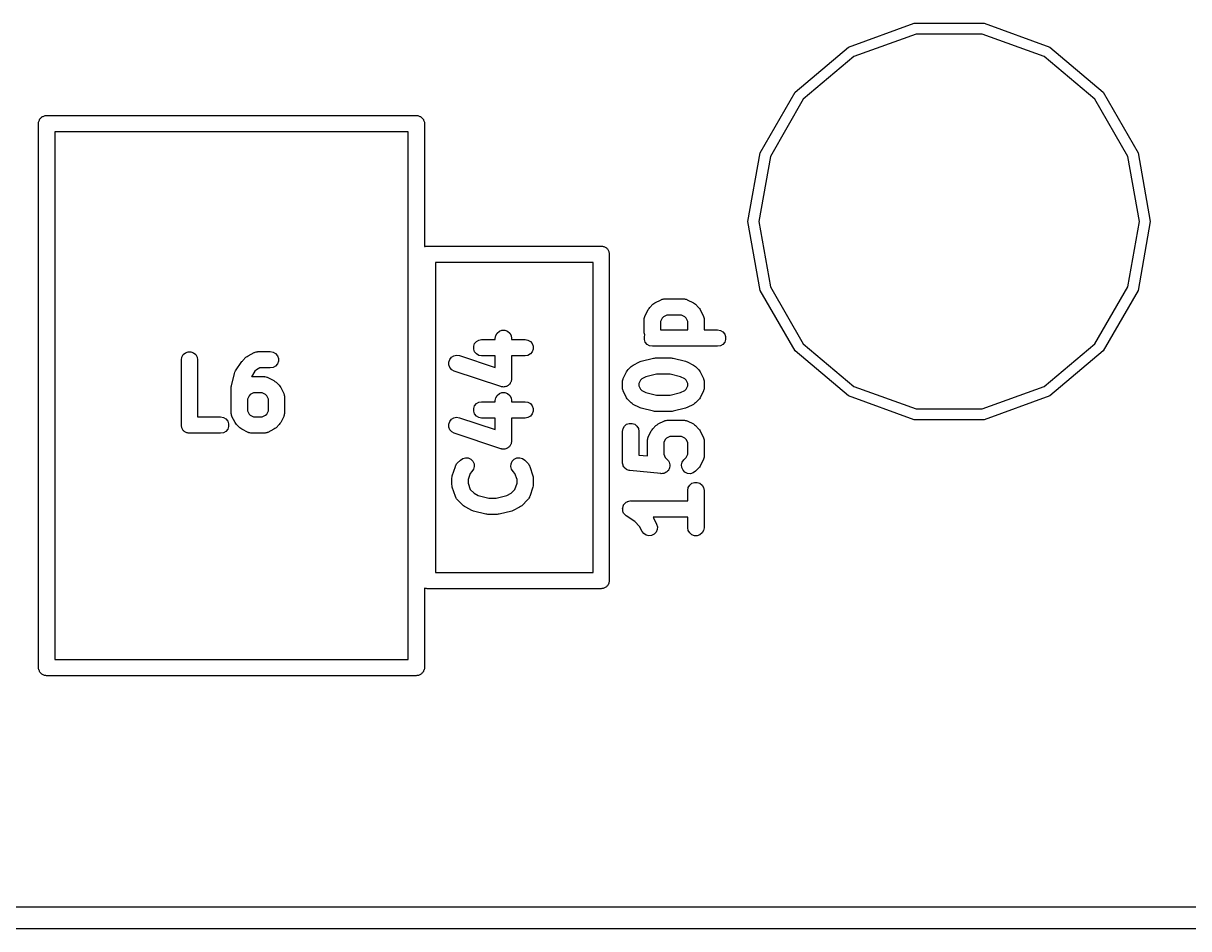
# Model space of a CAD drawing. Extents: x 10 to 287, y -200 to -10.
# Drawn here: x 189.89 to 200.6, y -112.1 to -103.78 of the extents above; entities that cross this region are included whole.
import ezdxf

# ---------------------------------------------------------------- set-up
doc = ezdxf.new("R2010")
doc.units = 0
doc.header["$MEASUREMENT"] = 0
doc.layers.add('BLACK', color=7, linetype='CONTINUOUS')

msp = doc.modelspace()

# ---------------------------------------------------------------- linework, layer by layer
at = {"layer": 'Black'}
for p, q in [((197.475, -103.998), (198.079, -103.778)), ((198.079, -103.778), (198.721, -103.778)), ((198.721, -103.778), (199.325, -103.998)), ((198.096, -103.877), (197.525, -104.084)), ((198.704, -103.877), (198.096, -103.877)), ((199.275, -104.084), (198.704, -103.877)), ((196.983, -104.411), (197.475, -103.998)), ((199.325, -103.998), (199.817, -104.411)), ((197.525, -104.084), (197.059, -104.475)), ((199.741, -104.475), (199.275, -104.084)), ((196.662, -104.967), (196.983, -104.411)), ((197.059, -104.475), (196.756, -105.001)), ((200.044, -105.001), (199.741, -104.475)), ((199.817, -104.411), (200.138, -104.967)), ((190.025, -104.7), (190.026, -104.694)), ((190.025, -109.7), (190.025, -104.7)), ((190.026, -104.687), (190.028, -104.681)), ((190.026, -104.694), (190.026, -104.687)), ((190.028, -104.681), (190.03, -104.674)), ((190.03, -104.674), (190.033, -104.669)), ((190.033, -104.669), (190.035, -104.662)), ((190.035, -104.662), (190.039, -104.657)), ((190.039, -104.657), (190.043, -104.652)), ((190.043, -104.652), (190.048, -104.648)), ((190.048, -104.648), (190.052, -104.643)), ((190.052, -104.643), (190.057, -104.639)), ((190.057, -104.639), (190.062, -104.635)), ((190.062, -104.635), (190.069, -104.633)), ((190.069, -104.633), (190.074, -104.63)), ((190.074, -104.63), (190.081, -104.628)), ((190.081, -104.628), (190.087, -104.626)), ((190.087, -104.626), (190.094, -104.626)), ((190.094, -104.626), (190.1, -104.625)), ((190.1, -104.625), (193.5, -104.625)), ((193.5, -104.625), (193.506, -104.626)), ((193.506, -104.626), (193.513, -104.626)), ((193.513, -104.626), (193.519, -104.628)), ((193.519, -104.628), (193.526, -104.63)), ((193.526, -104.63), (193.531, -104.633)), ((193.531, -104.633), (193.537, -104.635)), ((193.537, -104.635), (193.543, -104.639)), ((193.543, -104.639), (193.548, -104.643)), ((193.548, -104.643), (193.552, -104.648)), ((193.552, -104.648), (193.557, -104.652)), ((193.557, -104.652), (193.561, -104.657)), ((193.561, -104.657), (193.565, -104.662)), ((193.565, -104.662), (193.567, -104.669)), ((193.567, -104.669), (193.57, -104.674)), ((193.57, -104.674), (193.572, -104.681)), ((193.572, -104.681), (193.574, -104.687)), ((193.574, -104.687), (193.574, -104.694)), ((193.574, -104.694), (193.575, -104.7)), ((193.575, -104.7), (193.575, -105.829)), ((190.175, -104.775), (190.175, -109.625)), ((193.425, -104.775), (190.175, -104.775)), ((193.425, -109.625), (193.425, -104.775)), ((196.55, -105.6), (196.662, -104.967)), ((196.756, -105.001), (196.65, -105.6)), ((200.15, -105.6), (200.044, -105.001)), ((200.138, -104.967), (200.25, -105.6)), ((196.662, -106.233), (196.55, -105.6)), ((196.65, -105.6), (196.756, -106.199)), ((200.044, -106.199), (200.15, -105.6)), ((200.25, -105.6), (200.138, -106.233)), ((193.575, -105.829), (193.581, -105.828)), ((193.581, -105.828), (193.587, -105.826)), ((193.587, -105.826), (193.594, -105.826)), ((193.594, -105.826), (193.6, -105.825)), ((193.6, -105.825), (195.2, -105.825)), ((195.2, -105.825), (195.206, -105.826)), ((195.206, -105.826), (195.213, -105.826)), ((195.213, -105.826), (195.219, -105.828)), ((195.219, -105.828), (195.226, -105.83)), ((195.226, -105.83), (195.231, -105.833)), ((195.231, -105.833), (195.237, -105.835)), ((195.237, -105.835), (195.243, -105.839)), ((195.243, -105.839), (195.248, -105.843)), ((195.248, -105.843), (195.252, -105.848)), ((195.252, -105.848), (195.257, -105.852)), ((195.257, -105.852), (195.261, -105.857)), ((195.261, -105.857), (195.265, -105.862)), ((195.265, -105.862), (195.267, -105.869)), ((195.267, -105.869), (195.27, -105.874)), ((195.27, -105.874), (195.272, -105.881)), ((195.272, -105.881), (195.274, -105.887)), ((195.274, -105.887), (195.274, -105.894)), ((195.125, -105.975), (193.675, -105.975)), ((193.675, -105.975), (193.675, -108.825)), ((195.125, -108.825), (195.125, -105.975)), ((195.274, -105.894), (195.275, -105.9)), ((195.275, -105.9), (195.275, -108.9)), ((196.756, -106.199), (197.059, -106.725)), ((199.741, -106.725), (200.044, -106.199)), ((195.695, -106.347), (195.752, -106.319)), ((195.752, -106.319), (195.756, -106.317)), ((195.756, -106.317), (195.76, -106.315)), ((195.76, -106.315), (195.769, -106.314)), ((195.769, -106.314), (195.777, -106.311)), ((195.777, -106.311), (195.781, -106.311)), ((195.781, -106.311), (195.786, -106.311)), ((195.786, -106.311), (195.957, -106.311)), ((195.957, -106.311), (195.961, -106.311)), ((195.961, -106.311), (195.966, -106.311)), ((195.966, -106.311), (195.974, -106.314)), ((195.974, -106.314), (195.983, -106.315)), ((195.983, -106.315), (195.987, -106.317)), ((195.987, -106.317), (195.991, -106.319)), ((195.991, -106.319), (196.048, -106.347)), ((196.983, -106.789), (196.662, -106.233)), ((200.138, -106.233), (199.817, -106.789)), ((195.604, -106.466), (195.633, -106.409)), ((195.633, -106.409), (195.64, -106.4)), ((195.64, -106.4), (195.647, -106.39)), ((195.647, -106.39), (195.676, -106.361)), ((195.676, -106.361), (195.685, -106.354)), ((195.685, -106.354), (195.695, -106.347)), ((196.048, -106.347), (196.057, -106.354)), ((196.057, -106.354), (196.067, -106.361)), ((196.067, -106.361), (196.096, -106.39)), ((196.096, -106.39), (196.103, -106.4)), ((196.103, -106.4), (196.11, -106.409)), ((196.11, -106.409), (196.139, -106.466)), ((195.596, -106.5), (195.597, -106.496)), ((195.596, -106.614), (195.596, -106.5)), ((195.597, -106.491), (195.599, -106.483)), ((195.597, -106.496), (195.597, -106.491)), ((195.599, -106.483), (195.601, -106.474)), ((195.601, -106.474), (195.603, -106.471)), ((195.603, -106.471), (195.604, -106.466)), ((195.762, -106.487), (195.746, -106.518)), ((195.746, -106.518), (195.746, -106.596)), ((195.773, -106.476), (195.762, -106.487)), ((195.803, -106.461), (195.773, -106.476)), ((195.939, -106.461), (195.803, -106.461)), ((195.97, -106.476), (195.939, -106.461)), ((195.981, -106.487), (195.97, -106.476)), ((195.996, -106.518), (195.981, -106.487)), ((195.996, -106.596), (195.996, -106.518)), ((196.139, -106.466), (196.14, -106.471)), ((196.14, -106.471), (196.142, -106.474)), ((196.142, -106.474), (196.143, -106.483)), ((196.143, -106.483), (196.146, -106.491)), ((196.146, -106.491), (196.146, -106.496)), ((196.146, -106.496), (196.146, -106.5)), ((196.146, -106.5), (196.146, -106.596)), ((194.231, -106.649), (194.244, -106.626)), ((194.244, -106.626), (194.264, -106.609)), ((194.264, -106.609), (194.288, -106.6)), ((194.288, -106.6), (194.314, -106.6)), ((194.314, -106.6), (194.339, -106.609)), ((194.339, -106.609), (194.359, -106.626)), ((194.359, -106.626), (194.372, -106.649)), ((195.597, -106.619), (195.596, -106.614)), ((195.597, -106.623), (195.597, -106.619)), ((195.599, -106.631), (195.597, -106.623)), ((195.598, -106.658), (195.603, -106.643)), ((195.601, -106.64), (195.599, -106.631)), ((195.603, -106.643), (195.601, -106.64)), ((195.746, -106.596), (195.996, -106.596)), ((196.146, -106.596), (196.271, -106.596)), ((196.271, -106.596), (196.297, -106.601)), ((196.297, -106.601), (196.32, -106.614)), ((196.32, -106.614), (196.336, -106.634)), ((196.336, -106.634), (196.345, -106.658)), ((194.028, -106.747), (194.036, -106.722)), ((194.028, -106.773), (194.028, -106.747)), ((194.036, -106.722), (194.053, -106.703)), ((194.053, -106.703), (194.076, -106.69)), ((194.076, -106.69), (194.101, -106.685)), ((194.101, -106.685), (194.226, -106.685)), ((194.226, -106.674), (194.231, -106.649)), ((194.226, -106.685), (194.226, -106.674)), ((194.372, -106.649), (194.376, -106.674)), ((194.376, -106.674), (194.376, -106.685)), ((194.376, -106.685), (194.501, -106.685)), ((194.501, -106.685), (194.527, -106.69)), ((194.527, -106.69), (194.55, -106.703)), ((194.55, -106.703), (194.566, -106.722)), ((194.566, -106.722), (194.575, -106.747)), ((194.575, -106.747), (194.575, -106.773)), ((195.598, -106.684), (195.598, -106.658)), ((195.606, -106.709), (195.598, -106.684)), ((195.623, -106.729), (195.606, -106.709)), ((195.646, -106.742), (195.623, -106.729)), ((195.671, -106.746), (195.646, -106.742)), ((196.271, -106.746), (195.671, -106.746)), ((196.297, -106.742), (196.271, -106.746)), ((196.32, -106.729), (196.297, -106.742)), ((196.336, -106.709), (196.32, -106.729)), ((196.345, -106.684), (196.336, -106.709)), ((196.345, -106.658), (196.345, -106.684)), ((197.059, -106.725), (197.525, -107.116)), ((199.275, -107.116), (199.741, -106.725)), ((191.339, -106.871), (191.344, -106.846)), ((191.344, -106.846), (191.357, -106.823)), ((191.357, -106.823), (191.377, -106.806)), ((191.377, -106.806), (191.401, -106.798)), ((191.401, -106.798), (191.427, -106.798)), ((191.427, -106.798), (191.452, -106.806)), ((191.452, -106.806), (191.472, -106.823)), ((191.472, -106.823), (191.485, -106.846)), ((191.485, -106.846), (191.489, -106.871)), ((191.904, -106.876), (191.933, -106.847)), ((191.933, -106.847), (191.943, -106.84)), ((191.943, -106.84), (191.952, -106.833)), ((191.952, -106.833), (192.009, -106.804)), ((192.009, -106.804), (192.013, -106.803)), ((192.013, -106.803), (192.017, -106.801)), ((192.017, -106.801), (192.026, -106.799)), ((192.026, -106.799), (192.034, -106.797)), ((192.034, -106.797), (192.039, -106.797)), ((192.039, -106.797), (192.043, -106.796)), ((192.043, -106.796), (192.157, -106.796)), ((192.157, -106.796), (192.183, -106.801)), ((192.183, -106.801), (192.205, -106.814)), ((192.205, -106.814), (192.222, -106.834)), ((192.222, -106.834), (192.231, -106.858)), ((192.231, -106.858), (192.231, -106.884)), ((193.807, -106.867), (193.823, -106.847)), ((193.823, -106.847), (193.845, -106.833)), ((193.845, -106.833), (193.871, -106.828)), ((193.871, -106.828), (193.897, -106.832)), ((193.897, -106.832), (194.226, -106.942)), ((194.036, -106.797), (194.028, -106.773)), ((194.053, -106.817), (194.036, -106.797)), ((194.076, -106.83), (194.053, -106.817)), ((194.101, -106.835), (194.076, -106.83)), ((194.226, -106.835), (194.101, -106.835)), ((194.226, -106.942), (194.226, -106.835)), ((194.501, -106.835), (194.376, -106.835)), ((194.376, -106.835), (194.376, -107.046)), ((194.527, -106.83), (194.501, -106.835)), ((194.55, -106.817), (194.527, -106.83)), ((194.566, -106.797), (194.55, -106.817)), ((194.575, -106.773), (194.566, -106.797)), ((195.568, -106.884), (195.682, -106.856)), ((195.682, -106.856), (195.691, -106.855)), ((195.691, -106.855), (195.7, -106.854)), ((195.7, -106.854), (195.843, -106.854)), ((195.843, -106.854), (195.852, -106.855)), ((195.852, -106.855), (195.861, -106.856)), ((195.861, -106.856), (195.975, -106.884)), ((197.475, -107.202), (196.983, -106.789)), ((199.817, -106.789), (199.325, -107.202)), ((191.339, -107.471), (191.339, -106.871)), ((191.489, -106.871), (191.489, -107.396)), ((191.838, -106.973), (191.895, -106.887)), ((191.895, -106.887), (191.9, -106.882)), ((191.9, -106.882), (191.904, -106.876)), ((192.03, -106.962), (192.015, -106.976)), ((192.061, -106.946), (192.03, -106.962)), ((192.157, -106.946), (192.061, -106.946)), ((192.183, -106.942), (192.157, -106.946)), ((192.205, -106.929), (192.183, -106.942)), ((192.222, -106.909), (192.205, -106.929)), ((192.231, -106.884), (192.222, -106.909)), ((193.799, -106.892), (193.807, -106.867)), ((193.799, -106.918), (193.799, -106.892)), ((193.809, -106.942), (193.799, -106.918)), ((193.826, -106.962), (193.809, -106.942)), ((193.849, -106.974), (193.826, -106.962)), ((195.44, -106.971), (195.447, -106.961)), ((195.447, -106.961), (195.476, -106.933)), ((195.476, -106.933), (195.485, -106.926)), ((195.485, -106.926), (195.495, -106.919)), ((195.495, -106.919), (195.552, -106.89)), ((195.552, -106.89), (195.56, -106.888)), ((195.56, -106.888), (195.568, -106.884)), ((195.975, -106.884), (195.983, -106.888)), ((195.983, -106.888), (195.991, -106.89)), ((195.991, -106.89), (196.048, -106.919)), ((196.048, -106.919), (196.057, -106.926)), ((196.057, -106.926), (196.067, -106.933)), ((196.067, -106.933), (196.096, -106.961)), ((196.096, -106.961), (196.103, -106.971)), ((191.799, -107.11), (191.827, -106.996)), ((191.827, -106.996), (191.832, -106.984)), ((191.832, -106.984), (191.838, -106.973)), ((192.015, -106.976), (191.983, -107.026)), ((191.983, -107.026), (191.986, -107.025)), ((191.986, -107.025), (192.1, -107.025)), ((192.1, -107.025), (192.104, -107.026)), ((192.104, -107.026), (192.109, -107.025)), ((192.109, -107.025), (192.117, -107.028)), ((192.117, -107.028), (192.126, -107.03)), ((192.126, -107.03), (192.129, -107.032)), ((192.129, -107.032), (192.134, -107.033)), ((192.134, -107.033), (192.191, -107.061)), ((192.191, -107.061), (192.2, -107.069)), ((192.2, -107.069), (192.21, -107.076)), ((194.278, -107.117), (193.849, -106.974)), ((194.372, -107.071), (194.369, -107.076)), ((194.373, -107.064), (194.372, -107.071)), ((194.376, -107.057), (194.373, -107.064)), ((194.376, -107.046), (194.375, -107.051)), ((194.375, -107.051), (194.376, -107.057)), ((195.396, -107.071), (195.397, -107.067)), ((195.396, -107.129), (195.396, -107.071)), ((195.397, -107.063), (195.399, -107.054)), ((195.397, -107.067), (195.397, -107.063)), ((195.399, -107.054), (195.401, -107.046)), ((195.401, -107.046), (195.403, -107.042)), ((195.403, -107.042), (195.404, -107.038)), ((195.404, -107.038), (195.433, -106.981)), ((195.433, -106.981), (195.44, -106.971)), ((195.562, -107.059), (195.546, -107.089)), ((195.573, -107.047), (195.562, -107.059)), ((195.612, -107.028), (195.573, -107.047)), ((195.709, -107.004), (195.612, -107.028)), ((195.834, -107.004), (195.709, -107.004)), ((195.931, -107.028), (195.834, -107.004)), ((195.97, -107.047), (195.931, -107.028)), ((195.981, -107.059), (195.97, -107.047)), ((195.996, -107.089), (195.981, -107.059)), ((196.103, -106.971), (196.11, -106.981)), ((196.11, -106.981), (196.139, -107.038)), ((196.139, -107.038), (196.14, -107.042)), ((196.14, -107.042), (196.142, -107.046)), ((196.142, -107.046), (196.143, -107.054)), ((196.143, -107.054), (196.146, -107.063)), ((196.146, -107.063), (196.146, -107.067)), ((196.146, -107.067), (196.146, -107.071)), ((196.146, -107.071), (196.146, -107.129)), ((191.796, -107.129), (191.798, -107.12)), ((191.796, -107.357), (191.796, -107.129)), ((191.798, -107.12), (191.799, -107.11)), ((192.003, -107.175), (191.973, -107.19)), ((192.082, -107.175), (192.003, -107.175)), ((192.113, -107.19), (192.082, -107.175)), ((192.21, -107.076), (192.239, -107.104)), ((192.239, -107.104), (192.246, -107.114)), ((192.246, -107.114), (192.253, -107.124)), ((192.253, -107.124), (192.281, -107.181)), ((194.264, -107.181), (194.288, -107.172)), ((194.283, -107.118), (194.278, -107.117)), ((194.288, -107.12), (194.283, -107.118)), ((194.296, -107.12), (194.288, -107.12)), ((194.288, -107.172), (194.314, -107.172)), ((194.303, -107.121), (194.296, -107.12)), ((194.309, -107.12), (194.303, -107.121)), ((194.314, -107.12), (194.309, -107.12)), ((194.322, -107.117), (194.314, -107.12)), ((194.314, -107.172), (194.339, -107.181)), ((194.329, -107.115), (194.322, -107.117)), ((194.334, -107.113), (194.329, -107.115)), ((194.339, -107.111), (194.334, -107.113)), ((194.345, -107.106), (194.339, -107.111)), ((194.351, -107.102), (194.345, -107.106)), ((194.355, -107.097), (194.351, -107.102)), ((194.359, -107.094), (194.355, -107.097)), ((194.363, -107.087), (194.359, -107.094)), ((194.367, -107.081), (194.363, -107.087)), ((194.369, -107.076), (194.367, -107.081)), ((195.397, -107.133), (195.396, -107.129)), ((195.397, -107.137), (195.397, -107.133)), ((195.399, -107.146), (195.397, -107.137)), ((195.401, -107.154), (195.399, -107.146)), ((195.403, -107.158), (195.401, -107.154)), ((195.404, -107.162), (195.403, -107.158)), ((195.433, -107.219), (195.404, -107.162)), ((195.546, -107.089), (195.546, -107.111)), ((195.546, -107.111), (195.562, -107.141)), ((195.562, -107.141), (195.573, -107.153)), ((195.573, -107.153), (195.612, -107.172)), ((195.612, -107.172), (195.709, -107.196)), ((195.834, -107.196), (195.931, -107.172)), ((195.931, -107.172), (195.97, -107.153)), ((195.97, -107.153), (195.981, -107.141)), ((195.981, -107.141), (195.996, -107.111)), ((195.996, -107.111), (195.996, -107.089)), ((196.139, -107.162), (196.11, -107.219)), ((196.14, -107.158), (196.139, -107.162)), ((196.142, -107.154), (196.14, -107.158)), ((196.143, -107.146), (196.142, -107.154)), ((196.146, -107.137), (196.143, -107.146)), ((196.146, -107.129), (196.146, -107.133)), ((196.146, -107.133), (196.146, -107.137)), ((197.525, -107.116), (198.096, -107.323)), ((198.704, -107.323), (199.275, -107.116)), ((191.962, -107.202), (191.946, -107.232)), ((191.946, -107.232), (191.946, -107.339)), ((191.973, -107.19), (191.962, -107.202)), ((192.124, -107.202), (192.113, -107.19)), ((192.139, -107.232), (192.124, -107.202)), ((192.139, -107.339), (192.139, -107.232)), ((192.281, -107.181), (192.283, -107.185)), ((192.283, -107.185), (192.285, -107.189)), ((192.285, -107.189), (192.286, -107.197)), ((192.286, -107.197), (192.289, -107.206)), ((192.289, -107.206), (192.289, -107.21)), ((192.289, -107.21), (192.289, -107.214)), ((192.289, -107.214), (192.289, -107.357)), ((194.036, -107.294), (194.053, -107.274)), ((194.053, -107.274), (194.076, -107.261)), ((194.076, -107.261), (194.101, -107.256)), ((194.101, -107.256), (194.226, -107.256)), ((194.226, -107.246), (194.231, -107.22)), ((194.226, -107.256), (194.226, -107.246)), ((194.231, -107.22), (194.244, -107.198)), ((194.244, -107.198), (194.264, -107.181)), ((194.339, -107.181), (194.359, -107.198)), ((194.359, -107.198), (194.372, -107.22)), ((194.372, -107.22), (194.376, -107.246)), ((194.376, -107.246), (194.376, -107.256)), ((194.376, -107.256), (194.501, -107.256)), ((194.501, -107.256), (194.527, -107.261)), ((194.527, -107.261), (194.55, -107.274)), ((194.55, -107.274), (194.566, -107.294)), ((195.44, -107.229), (195.433, -107.219)), ((195.447, -107.239), (195.44, -107.229)), ((195.476, -107.267), (195.447, -107.239)), ((195.485, -107.274), (195.476, -107.267)), ((195.495, -107.281), (195.485, -107.274)), ((195.552, -107.31), (195.495, -107.281)), ((195.709, -107.196), (195.834, -107.196)), ((196.048, -107.281), (195.991, -107.31)), ((196.057, -107.274), (196.048, -107.281)), ((196.067, -107.267), (196.057, -107.274)), ((196.096, -107.239), (196.067, -107.267)), ((196.103, -107.229), (196.096, -107.239)), ((196.11, -107.219), (196.103, -107.229)), ((198.079, -107.422), (197.475, -107.202)), ((199.325, -107.202), (198.721, -107.422)), ((191.797, -107.361), (191.796, -107.357)), ((191.797, -107.366), (191.797, -107.361)), ((191.799, -107.374), (191.797, -107.366)), ((191.801, -107.383), (191.799, -107.374)), ((191.803, -107.387), (191.801, -107.383)), ((191.804, -107.391), (191.803, -107.387)), ((191.833, -107.448), (191.804, -107.391)), ((191.946, -107.339), (191.962, -107.37)), ((191.962, -107.37), (191.973, -107.381)), ((191.973, -107.381), (192.003, -107.396)), ((192.082, -107.396), (192.113, -107.381)), ((192.113, -107.381), (192.124, -107.37)), ((192.124, -107.37), (192.139, -107.339)), ((192.281, -107.391), (192.253, -107.448)), ((192.283, -107.387), (192.281, -107.391)), ((192.285, -107.383), (192.283, -107.387)), ((192.286, -107.374), (192.285, -107.383)), ((192.289, -107.366), (192.286, -107.374)), ((192.289, -107.357), (192.289, -107.361)), ((192.289, -107.361), (192.289, -107.366)), ((194.028, -107.318), (194.036, -107.294)), ((194.028, -107.344), (194.028, -107.318)), ((194.036, -107.369), (194.028, -107.344)), ((194.053, -107.389), (194.036, -107.369)), ((194.076, -107.402), (194.053, -107.389)), ((194.55, -107.389), (194.527, -107.402)), ((194.566, -107.369), (194.55, -107.389)), ((194.566, -107.294), (194.575, -107.318)), ((194.575, -107.344), (194.566, -107.369)), ((194.575, -107.318), (194.575, -107.344)), ((195.56, -107.312), (195.552, -107.31)), ((195.568, -107.316), (195.56, -107.312)), ((195.682, -107.344), (195.568, -107.316)), ((195.691, -107.345), (195.682, -107.344)), ((195.7, -107.346), (195.691, -107.345)), ((195.843, -107.346), (195.7, -107.346)), ((195.852, -107.345), (195.843, -107.346)), ((195.861, -107.344), (195.852, -107.345)), ((195.975, -107.316), (195.861, -107.344)), ((195.983, -107.312), (195.975, -107.316)), ((195.991, -107.31), (195.983, -107.312)), ((198.096, -107.323), (198.704, -107.323)), ((191.34, -107.478), (191.339, -107.471)), ((191.34, -107.484), (191.34, -107.478)), ((191.343, -107.491), (191.34, -107.484)), ((191.344, -107.497), (191.343, -107.491)), ((191.347, -107.503), (191.344, -107.497)), ((191.489, -107.396), (191.7, -107.396)), ((191.7, -107.396), (191.726, -107.401)), ((191.726, -107.401), (191.748, -107.414)), ((191.748, -107.414), (191.765, -107.434)), ((191.765, -107.434), (191.774, -107.458)), ((191.774, -107.484), (191.765, -107.509)), ((191.774, -107.458), (191.774, -107.484)), ((191.84, -107.457), (191.833, -107.448)), ((191.847, -107.467), (191.84, -107.457)), ((191.876, -107.496), (191.847, -107.467)), ((191.885, -107.503), (191.876, -107.496)), ((192.003, -107.396), (192.082, -107.396)), ((192.21, -107.496), (192.2, -107.503)), ((192.239, -107.467), (192.21, -107.496)), ((192.246, -107.457), (192.239, -107.467)), ((192.253, -107.448), (192.246, -107.457)), ((193.799, -107.463), (193.807, -107.439)), ((193.799, -107.489), (193.799, -107.463)), ((193.809, -107.514), (193.799, -107.489)), ((193.807, -107.439), (193.823, -107.418)), ((193.823, -107.418), (193.845, -107.405)), ((193.845, -107.405), (193.871, -107.399)), ((193.871, -107.399), (193.897, -107.403)), ((193.897, -107.403), (194.226, -107.513)), ((194.101, -107.406), (194.076, -107.402)), ((194.226, -107.406), (194.101, -107.406)), ((194.226, -107.513), (194.226, -107.406)), ((194.501, -107.406), (194.376, -107.406)), ((194.376, -107.406), (194.376, -107.617)), ((194.527, -107.402), (194.501, -107.406)), ((195.401, -107.503), (195.414, -107.48)), ((195.414, -107.48), (195.434, -107.464)), ((195.434, -107.464), (195.458, -107.455)), ((195.458, -107.455), (195.484, -107.455)), ((195.484, -107.455), (195.509, -107.464)), ((195.509, -107.464), (195.529, -107.48)), ((195.529, -107.48), (195.542, -107.503)), ((195.676, -107.504), (195.704, -107.476)), ((195.704, -107.476), (195.714, -107.469)), ((195.714, -107.469), (195.724, -107.461)), ((195.724, -107.461), (195.781, -107.433)), ((195.781, -107.433), (195.785, -107.432)), ((195.785, -107.432), (195.789, -107.43)), ((195.789, -107.43), (195.797, -107.428)), ((195.797, -107.428), (195.806, -107.425)), ((195.806, -107.425), (195.81, -107.426)), ((195.81, -107.426), (195.814, -107.425)), ((195.814, -107.425), (195.957, -107.425)), ((195.957, -107.425), (195.961, -107.426)), ((195.961, -107.426), (195.966, -107.425)), ((195.966, -107.425), (195.974, -107.428)), ((195.974, -107.428), (195.983, -107.43)), ((195.983, -107.43), (195.987, -107.432)), ((195.987, -107.432), (195.991, -107.433)), ((195.991, -107.433), (196.048, -107.461)), ((196.048, -107.461), (196.057, -107.469)), ((196.057, -107.469), (196.067, -107.476)), ((196.067, -107.476), (196.096, -107.504)), ((198.721, -107.422), (198.079, -107.422)), ((191.349, -107.509), (191.347, -107.503)), ((191.354, -107.514), (191.349, -107.509)), ((191.357, -107.52), (191.354, -107.514)), ((191.362, -107.524), (191.357, -107.52)), ((191.366, -107.529), (191.362, -107.524)), ((191.372, -107.532), (191.366, -107.529)), ((191.377, -107.536), (191.372, -107.532)), ((191.383, -107.539), (191.377, -107.536)), ((191.389, -107.542), (191.383, -107.539)), ((191.395, -107.543), (191.389, -107.542)), ((191.401, -107.545), (191.395, -107.543)), ((191.408, -107.545), (191.401, -107.545)), ((191.414, -107.546), (191.408, -107.545)), ((191.7, -107.546), (191.414, -107.546)), ((191.726, -107.542), (191.7, -107.546)), ((191.748, -107.529), (191.726, -107.542)), ((191.765, -107.509), (191.748, -107.529)), ((191.895, -107.51), (191.885, -107.503)), ((191.952, -107.539), (191.895, -107.51)), ((191.956, -107.54), (191.952, -107.539)), ((191.96, -107.542), (191.956, -107.54)), ((191.969, -107.543), (191.96, -107.542)), ((191.977, -107.546), (191.969, -107.543)), ((191.981, -107.546), (191.977, -107.546)), ((191.986, -107.546), (191.981, -107.546)), ((192.1, -107.546), (191.986, -107.546)), ((192.104, -107.546), (192.1, -107.546)), ((192.109, -107.546), (192.104, -107.546)), ((192.117, -107.543), (192.109, -107.546)), ((192.126, -107.542), (192.117, -107.543)), ((192.129, -107.54), (192.126, -107.542)), ((192.134, -107.539), (192.129, -107.54)), ((192.191, -107.51), (192.134, -107.539)), ((192.2, -107.503), (192.191, -107.51)), ((193.826, -107.533), (193.809, -107.514)), ((193.849, -107.545), (193.826, -107.533)), ((194.278, -107.688), (193.849, -107.545)), ((195.396, -107.529), (195.401, -107.503)), ((195.396, -107.814), (195.396, -107.529)), ((195.542, -107.503), (195.546, -107.529)), ((195.546, -107.529), (195.546, -107.746)), ((195.625, -107.606), (195.628, -107.597)), ((195.626, -107.61), (195.625, -107.606)), ((195.628, -107.597), (195.63, -107.589)), ((195.63, -107.589), (195.632, -107.585)), ((195.632, -107.585), (195.633, -107.581)), ((195.633, -107.581), (195.661, -107.524)), ((195.661, -107.524), (195.669, -107.514)), ((195.669, -107.514), (195.676, -107.504)), ((195.79, -107.602), (195.775, -107.632)), ((195.802, -107.59), (195.79, -107.602)), ((195.832, -107.575), (195.802, -107.59)), ((195.939, -107.575), (195.832, -107.575)), ((195.97, -107.59), (195.939, -107.575)), ((195.981, -107.602), (195.97, -107.59)), ((195.996, -107.632), (195.981, -107.602)), ((196.096, -107.504), (196.103, -107.514)), ((196.103, -107.514), (196.11, -107.524)), ((196.11, -107.524), (196.139, -107.581)), ((196.139, -107.581), (196.14, -107.585)), ((196.14, -107.585), (196.142, -107.589)), ((196.142, -107.589), (196.143, -107.597)), ((196.143, -107.597), (196.146, -107.606)), ((196.146, -107.606), (196.146, -107.61)), ((194.283, -107.689), (194.278, -107.688)), ((194.288, -107.691), (194.283, -107.689)), ((194.296, -107.691), (194.288, -107.691)), ((194.303, -107.692), (194.296, -107.691)), ((194.309, -107.691), (194.303, -107.692)), ((194.314, -107.691), (194.309, -107.691)), ((194.322, -107.688), (194.314, -107.691)), ((194.329, -107.687), (194.322, -107.688)), ((194.334, -107.684), (194.329, -107.687)), ((194.339, -107.682), (194.334, -107.684)), ((194.345, -107.677), (194.339, -107.682)), ((194.351, -107.673), (194.345, -107.677)), ((194.355, -107.669), (194.351, -107.673)), ((194.359, -107.665), (194.355, -107.669)), ((194.363, -107.659), (194.359, -107.665)), ((194.367, -107.653), (194.363, -107.659)), ((194.369, -107.648), (194.367, -107.653)), ((194.372, -107.643), (194.369, -107.648)), ((194.373, -107.635), (194.372, -107.643)), ((194.376, -107.628), (194.373, -107.635)), ((194.376, -107.617), (194.375, -107.623)), ((194.375, -107.623), (194.376, -107.628)), ((195.625, -107.614), (195.626, -107.61)), ((195.625, -107.754), (195.625, -107.614)), ((195.775, -107.632), (195.775, -107.739)), ((195.996, -107.739), (195.996, -107.632)), ((196.146, -107.61), (196.146, -107.614)), ((196.146, -107.614), (196.146, -107.757)), ((193.874, -107.825), (193.877, -107.821)), ((193.877, -107.821), (193.906, -107.793)), ((193.906, -107.793), (193.927, -107.778)), ((193.927, -107.778), (193.952, -107.771)), ((193.952, -107.771), (193.978, -107.773)), ((193.978, -107.773), (194.002, -107.784)), ((194.002, -107.784), (194.02, -107.803)), ((194.02, -107.803), (194.031, -107.826)), ((194.372, -107.826), (194.383, -107.803)), ((194.383, -107.803), (194.401, -107.784)), ((194.401, -107.784), (194.425, -107.773)), ((194.425, -107.773), (194.451, -107.771)), ((194.451, -107.771), (194.476, -107.778)), ((194.476, -107.778), (194.497, -107.793)), ((194.497, -107.793), (194.526, -107.821)), ((194.526, -107.821), (194.528, -107.825)), ((195.397, -107.817), (195.396, -107.814)), ((195.397, -107.82), (195.397, -107.817)), ((195.399, -107.83), (195.397, -107.82)), ((195.546, -107.746), (195.625, -107.754)), ((195.775, -107.739), (195.79, -107.77)), ((195.79, -107.77), (195.81, -107.79)), ((195.81, -107.79), (195.81, -107.79)), ((195.81, -107.79), (195.811, -107.79)), ((195.811, -107.79), (195.818, -107.801)), ((195.818, -107.801), (195.825, -107.811)), ((195.825, -107.811), (195.825, -107.812)), ((195.825, -107.812), (195.826, -107.812)), ((195.826, -107.812), (195.829, -107.824)), ((195.94, -107.836), (195.946, -107.811)), ((195.946, -107.811), (195.961, -107.79)), ((195.961, -107.79), (195.981, -107.77)), ((195.981, -107.77), (195.996, -107.739)), ((196.139, -107.791), (196.11, -107.848)), ((196.14, -107.787), (196.139, -107.791)), ((196.142, -107.783), (196.14, -107.787)), ((196.143, -107.774), (196.142, -107.783)), ((196.146, -107.766), (196.143, -107.774)), ((196.146, -107.757), (196.146, -107.761)), ((196.146, -107.761), (196.146, -107.766)), ((193.83, -107.936), (193.859, -107.851)), ((193.859, -107.851), (193.861, -107.847)), ((193.861, -107.847), (193.862, -107.843)), ((193.862, -107.843), (193.867, -107.835)), ((193.867, -107.835), (193.871, -107.828)), ((193.871, -107.828), (193.874, -107.825)), ((193.996, -107.915), (193.976, -107.972)), ((194.012, -107.899), (193.996, -107.915)), ((194.027, -107.877), (194.012, -107.899)), ((194.033, -107.852), (194.027, -107.877)), ((194.031, -107.826), (194.033, -107.852)), ((194.37, -107.852), (194.372, -107.826)), ((194.376, -107.877), (194.37, -107.852)), ((194.391, -107.899), (194.376, -107.877)), ((194.407, -107.915), (194.391, -107.899)), ((194.426, -107.972), (194.407, -107.915)), ((194.528, -107.825), (194.532, -107.828)), ((194.532, -107.828), (194.536, -107.835)), ((194.536, -107.835), (194.541, -107.843)), ((194.541, -107.843), (194.542, -107.847)), ((194.542, -107.847), (194.544, -107.851)), ((194.544, -107.851), (194.573, -107.936)), ((195.401, -107.84), (195.399, -107.83)), ((195.402, -107.842), (195.401, -107.84)), ((195.403, -107.845), (195.402, -107.842)), ((195.409, -107.854), (195.403, -107.845)), ((195.414, -107.862), (195.409, -107.854)), ((195.416, -107.864), (195.414, -107.862)), ((195.418, -107.867), (195.416, -107.864)), ((195.426, -107.873), (195.418, -107.867)), ((195.434, -107.879), (195.426, -107.873)), ((195.437, -107.88), (195.434, -107.879)), ((195.439, -107.882), (195.437, -107.88)), ((195.449, -107.885), (195.439, -107.882)), ((195.458, -107.888), (195.449, -107.885)), ((195.461, -107.888), (195.458, -107.888)), ((195.464, -107.889), (195.461, -107.888)), ((195.75, -107.917), (195.464, -107.889)), ((195.751, -107.918), (195.75, -107.917)), ((195.75, -107.917), (195.75, -107.917)), ((195.763, -107.916), (195.751, -107.918)), ((195.776, -107.916), (195.763, -107.916)), ((195.777, -107.915), (195.776, -107.915)), ((195.776, -107.915), (195.776, -107.916)), ((195.788, -107.91), (195.777, -107.915)), ((195.799, -107.905), (195.788, -107.91)), ((195.8, -107.904), (195.799, -107.905)), ((195.809, -107.895), (195.8, -107.904)), ((195.8, -107.904), (195.8, -107.904)), ((195.818, -107.887), (195.809, -107.895)), ((195.819, -107.886), (195.818, -107.886)), ((195.818, -107.886), (195.818, -107.887)), ((195.824, -107.874), (195.819, -107.886)), ((195.829, -107.863), (195.824, -107.874)), ((195.829, -107.824), (195.832, -107.836)), ((195.83, -107.862), (195.829, -107.863)), ((195.829, -107.863), (195.829, -107.863)), ((195.831, -107.85), (195.83, -107.862)), ((195.832, -107.837), (195.831, -107.85)), ((195.832, -107.836), (195.832, -107.837)), ((195.832, -107.837), (195.832, -107.837)), ((195.942, -107.862), (195.94, -107.836)), ((195.953, -107.886), (195.942, -107.862)), ((195.971, -107.904), (195.953, -107.886)), ((195.995, -107.915), (195.971, -107.904)), ((196.021, -107.918), (195.995, -107.915)), ((196.046, -107.911), (196.021, -107.918)), ((196.067, -107.896), (196.046, -107.911)), ((196.096, -107.867), (196.067, -107.896)), ((196.103, -107.857), (196.096, -107.867)), ((196.11, -107.848), (196.103, -107.857)), ((193.826, -107.96), (193.829, -107.948)), ((193.826, -108.017), (193.826, -107.96)), ((193.829, -108.029), (193.826, -108.017)), ((193.829, -107.948), (193.83, -107.936)), ((193.83, -108.041), (193.829, -108.029)), ((193.976, -107.972), (193.976, -108.005)), ((193.976, -108.005), (193.996, -108.062)), ((194.407, -108.062), (194.426, -108.005)), ((194.426, -108.005), (194.426, -107.972)), ((194.573, -107.936), (194.574, -107.948)), ((194.574, -108.029), (194.573, -108.041)), ((194.574, -107.948), (194.576, -107.96)), ((194.576, -108.017), (194.574, -108.029)), ((194.576, -107.96), (194.576, -108.017)), ((196.001, -108.046), (196.014, -108.023)), ((196.014, -108.023), (196.034, -108.006)), ((196.034, -108.006), (196.058, -107.998)), ((196.058, -107.998), (196.084, -107.998)), ((196.084, -107.998), (196.109, -108.006)), ((196.109, -108.006), (196.129, -108.023)), ((196.129, -108.023), (196.142, -108.046)), ((193.859, -108.127), (193.83, -108.041)), ((193.861, -108.13), (193.859, -108.127)), ((193.862, -108.135), (193.861, -108.13)), ((193.867, -108.142), (193.862, -108.135)), ((193.871, -108.149), (193.867, -108.142)), ((193.996, -108.062), (194.032, -108.098)), ((194.032, -108.098), (194.07, -108.118)), ((194.07, -108.118), (194.168, -108.142)), ((194.168, -108.142), (194.235, -108.142)), ((194.235, -108.142), (194.332, -108.118)), ((194.332, -108.118), (194.371, -108.098)), ((194.371, -108.098), (194.407, -108.062)), ((194.536, -108.142), (194.532, -108.149)), ((194.541, -108.135), (194.536, -108.142)), ((194.542, -108.13), (194.541, -108.135)), ((194.544, -108.127), (194.542, -108.13)), ((194.573, -108.041), (194.544, -108.127)), ((195.996, -108.071), (196.001, -108.046)), ((195.996, -108.168), (195.996, -108.071)), ((196.142, -108.046), (196.146, -108.071)), ((196.146, -108.071), (196.146, -108.414)), ((193.874, -108.152), (193.871, -108.149)), ((193.877, -108.156), (193.874, -108.152)), ((193.934, -108.213), (193.877, -108.156)), ((193.944, -108.22), (193.934, -108.213)), ((193.954, -108.227), (193.944, -108.22)), ((194.011, -108.256), (193.954, -108.227)), ((194.449, -108.227), (194.392, -108.256)), ((194.459, -108.22), (194.449, -108.227)), ((194.469, -108.213), (194.459, -108.22)), ((194.526, -108.156), (194.469, -108.213)), ((194.528, -108.152), (194.526, -108.156)), ((194.532, -108.149), (194.528, -108.152)), ((195.397, -108.238), (195.398, -108.234)), ((195.398, -108.247), (195.397, -108.238)), ((195.398, -108.23), (195.401, -108.221)), ((195.398, -108.234), (195.398, -108.23)), ((195.398, -108.256), (195.398, -108.247)), ((195.401, -108.221), (195.403, -108.213)), ((195.403, -108.213), (195.405, -108.209)), ((195.405, -108.209), (195.406, -108.205)), ((195.406, -108.205), (195.412, -108.199)), ((195.412, -108.199), (195.417, -108.191)), ((195.417, -108.191), (195.421, -108.189)), ((195.421, -108.189), (195.423, -108.185)), ((195.423, -108.185), (195.431, -108.181)), ((195.431, -108.181), (195.438, -108.176)), ((195.438, -108.176), (195.442, -108.174)), ((195.442, -108.174), (195.446, -108.172)), ((195.446, -108.172), (195.455, -108.171)), ((195.455, -108.171), (195.463, -108.168)), ((195.463, -108.168), (195.467, -108.169)), ((195.467, -108.169), (195.471, -108.168)), ((195.471, -108.168), (195.996, -108.168)), ((194.019, -108.258), (194.011, -108.256)), ((194.026, -108.261), (194.019, -108.258)), ((194.14, -108.29), (194.026, -108.261)), ((194.15, -108.291), (194.14, -108.29)), ((194.159, -108.292), (194.15, -108.291)), ((194.244, -108.292), (194.159, -108.292)), ((194.253, -108.291), (194.244, -108.292)), ((194.262, -108.29), (194.253, -108.291)), ((194.377, -108.261), (194.262, -108.29)), ((194.384, -108.258), (194.377, -108.261)), ((194.392, -108.256), (194.384, -108.258)), ((195.399, -108.26), (195.398, -108.256)), ((195.399, -108.264), (195.399, -108.26)), ((195.403, -108.272), (195.399, -108.264)), ((195.406, -108.28), (195.403, -108.272)), ((195.409, -108.284), (195.406, -108.28)), ((195.411, -108.287), (195.409, -108.284)), ((195.417, -108.293), (195.411, -108.287)), ((195.423, -108.3), (195.417, -108.293)), ((195.427, -108.302), (195.423, -108.3)), ((195.43, -108.305), (195.427, -108.302)), ((195.509, -108.358), (195.43, -108.305)), ((195.553, -108.402), (195.509, -108.358)), ((195.996, -108.318), (195.677, -108.318)), ((195.677, -108.318), (195.681, -108.324)), ((195.681, -108.324), (195.71, -108.381)), ((195.996, -108.414), (195.996, -108.318)), ((195.576, -108.448), (195.553, -108.402)), ((195.591, -108.469), (195.576, -108.448)), ((195.705, -108.456), (195.688, -108.475)), ((195.716, -108.432), (195.705, -108.456)), ((195.71, -108.381), (195.717, -108.406)), ((195.717, -108.406), (195.716, -108.432)), ((196.001, -108.44), (195.996, -108.414)), ((196.014, -108.462), (196.001, -108.44)), ((196.034, -108.479), (196.014, -108.462)), ((196.129, -108.462), (196.109, -108.479)), ((196.142, -108.44), (196.129, -108.462)), ((196.146, -108.414), (196.142, -108.44)), ((195.613, -108.483), (195.591, -108.469)), ((195.638, -108.489), (195.613, -108.483)), ((195.664, -108.486), (195.638, -108.489)), ((195.688, -108.475), (195.664, -108.486)), ((196.058, -108.488), (196.034, -108.479)), ((196.084, -108.488), (196.058, -108.488)), ((196.109, -108.479), (196.084, -108.488)), ((193.675, -108.825), (195.125, -108.825)), ((193.581, -108.972), (193.575, -108.971)), ((193.575, -108.971), (193.575, -109.7)), ((193.587, -108.974), (193.581, -108.972)), ((193.594, -108.974), (193.587, -108.974)), ((193.6, -108.975), (193.594, -108.974)), ((195.2, -108.975), (193.6, -108.975)), ((195.206, -108.974), (195.2, -108.975)), ((195.213, -108.974), (195.206, -108.974)), ((195.219, -108.972), (195.213, -108.974)), ((195.226, -108.97), (195.219, -108.972)), ((195.231, -108.967), (195.226, -108.97)), ((195.237, -108.965), (195.231, -108.967)), ((195.243, -108.961), (195.237, -108.965)), ((195.248, -108.957), (195.243, -108.961)), ((195.252, -108.952), (195.248, -108.957)), ((195.257, -108.948), (195.252, -108.952)), ((195.261, -108.943), (195.257, -108.948)), ((195.265, -108.938), (195.261, -108.943)), ((195.267, -108.931), (195.265, -108.938)), ((195.27, -108.926), (195.267, -108.931)), ((195.272, -108.919), (195.27, -108.926)), ((195.274, -108.913), (195.272, -108.919)), ((195.275, -108.9), (195.274, -108.906)), ((195.274, -108.906), (195.274, -108.913)), ((190.175, -109.625), (193.425, -109.625)), ((190.026, -109.706), (190.025, -109.7)), ((190.026, -109.713), (190.026, -109.706)), ((190.028, -109.719), (190.026, -109.713)), ((190.03, -109.726), (190.028, -109.719)), ((190.033, -109.731), (190.03, -109.726)), ((190.035, -109.737), (190.033, -109.731)), ((190.039, -109.743), (190.035, -109.737)), ((190.043, -109.748), (190.039, -109.743)), ((190.048, -109.752), (190.043, -109.748)), ((190.052, -109.757), (190.048, -109.752)), ((193.552, -109.752), (193.548, -109.757)), ((193.557, -109.748), (193.552, -109.752)), ((193.561, -109.743), (193.557, -109.748)), ((193.565, -109.737), (193.561, -109.743)), ((193.567, -109.731), (193.565, -109.737)), ((193.57, -109.726), (193.567, -109.731)), ((193.572, -109.719), (193.57, -109.726)), ((193.574, -109.713), (193.572, -109.719)), ((193.575, -109.7), (193.574, -109.706)), ((193.574, -109.706), (193.574, -109.713)), ((190.057, -109.761), (190.052, -109.757)), ((190.062, -109.765), (190.057, -109.761)), ((190.069, -109.767), (190.062, -109.765)), ((190.074, -109.77), (190.069, -109.767)), ((190.081, -109.772), (190.074, -109.77)), ((190.087, -109.774), (190.081, -109.772)), ((190.094, -109.774), (190.087, -109.774)), ((190.1, -109.775), (190.094, -109.774)), ((193.5, -109.775), (190.1, -109.775)), ((193.506, -109.774), (193.5, -109.775)), ((193.513, -109.774), (193.506, -109.774)), ((193.519, -109.772), (193.513, -109.774)), ((193.526, -109.77), (193.519, -109.772)), ((193.531, -109.767), (193.526, -109.77)), ((193.537, -109.765), (193.531, -109.767)), ((193.543, -109.761), (193.537, -109.765)), ((193.548, -109.757), (193.543, -109.761)), ((118, -111.9), (207.996, -111.9)), ((208, -112.1), (117.9, -112.1))]:
    msp.add_line(p, q, dxfattribs=at)

doc.saveas('drawing.dxf')
